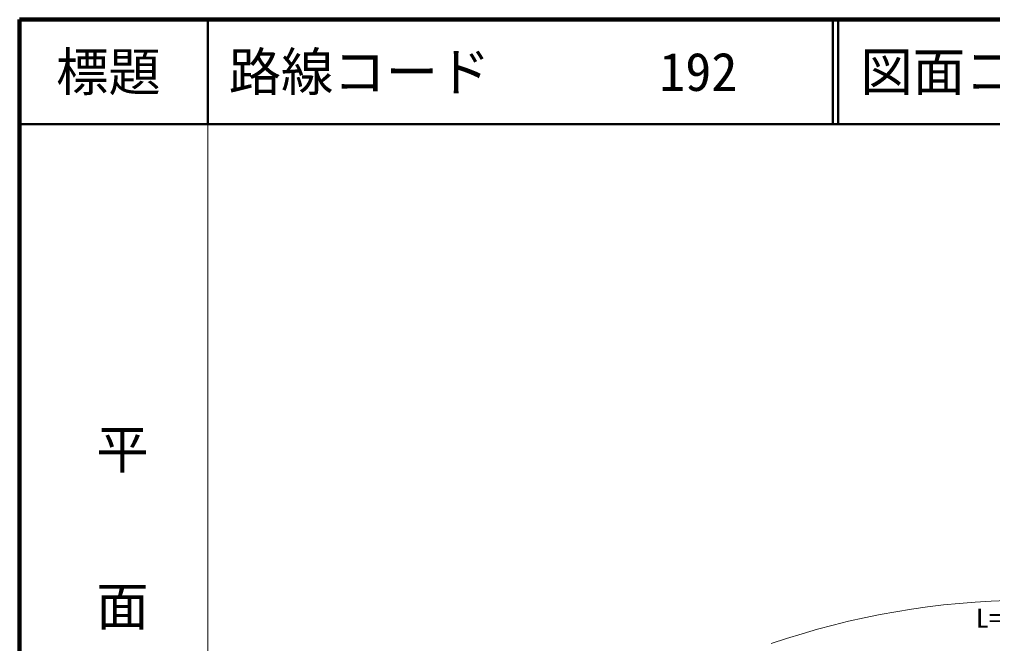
# Model space of a CAD drawing. Units: millimetres, scale not verified. Extents: x 40000 to 680000, y 20000 to 380000.
# Drawn here: x 40000 to 133006, y 320354 to 380000 of the extents above; entities that cross this region are included whole.
import ezdxf
from ezdxf.enums import TextEntityAlignment as Align

# ---------------------------------------------------------------- set-up
doc = ezdxf.new("R2010")
doc.units = ezdxf.units.MM
doc.header["$LTSCALE"] = 1000
for name, color, linetype, lineweight in [('M-STR-HTXT', 7, 'Continuous', 13), ('M-TTL', 2, 'Continuous', 140), ('M-TTL-BAND', 7, 'Continuous', 13), ('M-TTL-LINE', 7, 'Continuous', 50), ('M-TTL-TXT', 7, 'Continuous', 13)]:
    doc.layers.add(name, color=color, linetype=linetype, lineweight=lineweight)
doc.styles.add('@ＭＳ ゴシック', font='')
doc.styles.add('ＭＳ ゴシック', font='')
doc.styles.get('@ＭＳ ゴシック').set_extended_font_data('@MS Gothic')
doc.styles.get('ＭＳ ゴシック').set_extended_font_data('MS Gothic')

msp = doc.modelspace()

# ---------------------------------------------------------------- linework, layer by layer
at = {"layer": 'M-STR-HTXT'}
msp.add_arc((136948, 246888), 77633, 72.65835, 108.85732, dxfattribs=at)
at = {"layer": 'M-TTL'}
for p, q in [((40000, 380000), (40000, 20000)), ((680000, 380000), (40000, 380000))]:
    msp.add_line(p, q, dxfattribs=at)
at = {"layer": 'M-TTL-BAND'}
msp.add_line((58000, 370000), (58000, 20000), dxfattribs=at)
at = {"layer": 'M-TTL-LINE'}
for p, q in [((58000, 380000), (58000, 370000)), ((117750, 380000), (117750, 370000)), ((118250, 380000), (118250, 370000)), ((40000, 370000), (680000, 370000))]:
    msp.add_line(p, q, dxfattribs=at)

# ---------------------------------------------------------------- texts
at = {"layer": 'M-STR-HTXT', "style": 'ＭＳ ゴシック'}
msp.add_text('L=208.0', height=1833, dxfattribs=at).set_placement((131412, 321313), align=Align.BOTTOM_LEFT)
at = {"layer": 'M-TTL-BAND', "style": '@ＭＳ ゴシック'}
msp.add_text('平\u3000\u3000面\u3000\u3000図', height=3666, rotation=270, dxfattribs=at).set_placement((49777, 306475), align=Align.MIDDLE_RIGHT)
at = {"layer": 'M-TTL-TXT', "style": 'ＭＳ ゴシック'}
msp.add_text('標題', height=3666, dxfattribs=at).set_placement((48500, 375000), align=Align.MIDDLE_CENTER)
for s, p in [('路線コード', (60000, 375000)), ('192', (101142, 375000)), ('図面コード', (120380, 375000))]:
    msp.add_text(s, height=3666, dxfattribs=at).set_placement(p, align=Align.MIDDLE_LEFT)

doc.saveas('drawing.dxf')
